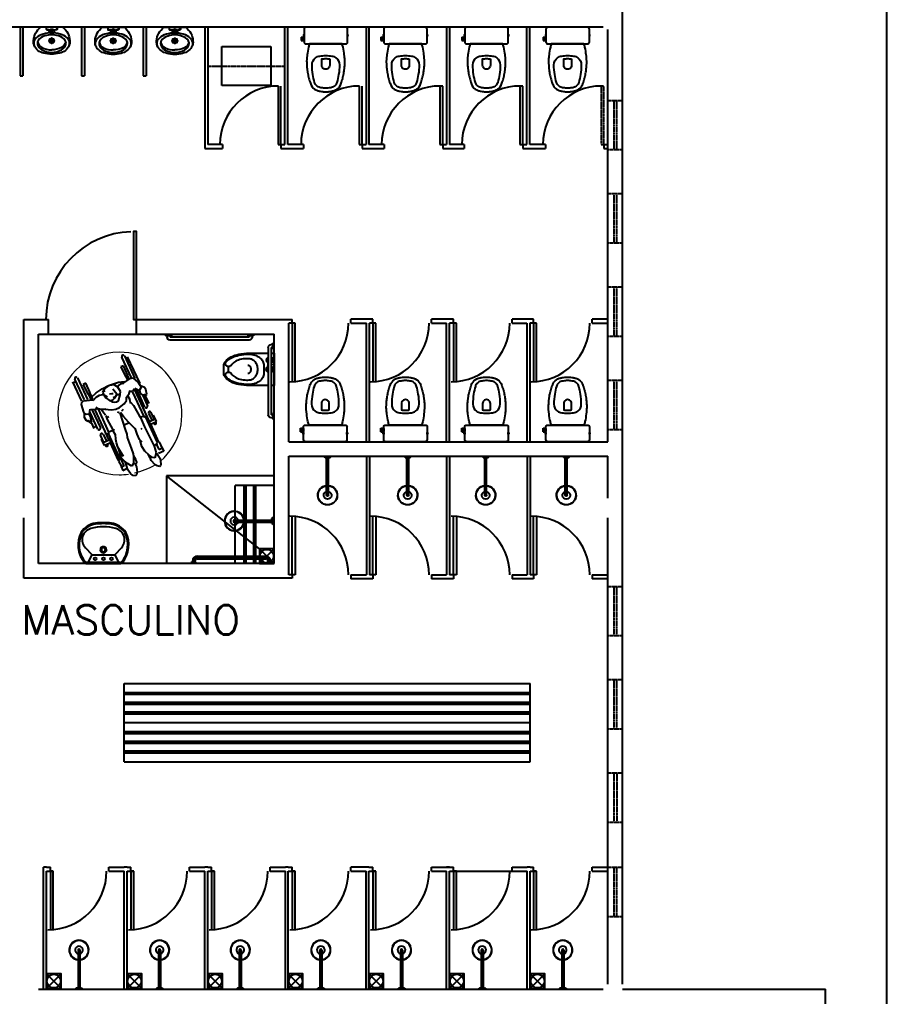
# Model space of a CAD drawing. Header units: millimetres. Extents: x -287396 to 401320, y -174247 to 142644.
# Drawn here: x -195149 to -186279, y 15655 to 25656 of the extents above; entities that cross this region are included whole.
import ezdxf
from ezdxf.enums import TextEntityAlignment as Align

# ---------------------------------------------------------------- set-up
doc = ezdxf.new("R2010")
doc.units = ezdxf.units.MM
doc.header["$LTSCALE"] = 2.5
for name, pattern in [('DASHDOT', [1, 0.5, -0.25, 0, -0.25]), ('HIDDEN', [0.375, 0.25, -0.125]), ('HIDDEN2', [0.1875, 0.125, -0.0625]), ('HIDDENX2', [0.75, 0.5, -0.25])]:
    doc.linetypes.add(name, pattern=pattern)
for name, color, linetype in [('ARQ-TXT', 2, 'Continuous'), ('ESQUADRIA', 2, 'Continuous'), ('HIDRO', 1, 'Continuous'), ('PAREDE', 4, 'Continuous'), ('PROJ COBERTA', 8, 'HIDDENX2'), ('VISTA', 1, 'Continuous')]:
    doc.layers.add(name, color=color, linetype=linetype)
doc.styles.add('50-250', font='SIMPLEX.shx', dxfattribs={"height": 0.3})
doc.styles.add('COTA100', font='ROMANS.SHX')
doc.dimstyles.new('COTA100', dxfattribs={"dimtxt": 0.18, "dimasz": 0.18, "dimexe": 0.05, "dimexo": 0.06, "dimgap": 0.1, "dimtad": 1, "dimzin": 4, "dimdsep": 46, "dimtxsty": 'COTA100', "dimblk": 'bola', "dimcen": 0.09, "dimdle": 0.05, "dimse1": 1, "dimse2": 1, "dimclrd": 256, "dimclrt": 2, "dimadec": 0, "dimazin": 0, "dimtfac": 1, "dimtix": 1, "dimtmove": 2, "dimatfit": 1, "dimldrblk": 'OPEN30', "dimfxl": 1, "dimtolj": 1, "dimtzin": 4, "dimarcsym": 0})

# ---------------------------------------------------------------- blocks, each defined once
blk = doc.blocks.new('M-712-s')
blk.add_lwpolyline([(0, -0.28, -0.054423), (-0.08, -0.269, -0.129975), (-0.14, -0.24, -0.115349), (-0.18, -0.19, -0.10182), (-0.186, -0.14, -0.216856), (-0.112, -0.002, -0.186978), (-0.108, 0), (0, 0), (0.108, 0, -0.186978), (0.112, -0.002, -0.216856), (0.186, -0.14, -0.10182), (0.18, -0.19, -0.115349), (0.14, -0.24, -0.129975), (0.08, -0.269, -0.054423)], format="xyb", close=True)
for points in [[(-0.022, -0.036, 0.511016), (-0.026, -0.03), (-0.049, -0.027, -0.298443), (-0.053, -0.025), (-0.054, 0)], [(0.022, -0.036, -0.511016), (0.026, -0.03), (0.049, -0.027, 0.298443), (0.053, -0.025), (0.055, 0)], [(-0.059, -0.003), (-0.057, -0.023, 0.358326), (-0.05, -0.029), (-0.027, -0.032, -0.447938), (-0.025, -0.035, 0.216474), (-0.024, -0.058)], [(0.059, -0.003), (0.057, -0.023, -0.358326), (0.05, -0.029), (0.027, -0.032, 0.447938), (0.025, -0.035, -0.216474), (0.024, -0.058)], [(-0.144, -0.152, 0.234308), (-0.1, -0.211, 0.122381), (0, -0.234)], [(0.144, -0.152, -0.234308), (0.1, -0.211, -0.122381), (0, -0.234)]]:
    blk.add_lwpolyline(points, format="xyb")
for centre, radius in [((0, -0.045), 0.024), ((0, -0.045), 0.0075), ((-0.024, -0.141), 0.004), ((-0.017, -0.124), 0.004), ((-0.017, -0.158), 0.004), ((0, -0.117), 0.004), ((0, -0.141), 0.004), ((0, -0.165), 0.004), ((0.017, -0.124), 0.004), ((0.017, -0.158), 0.004), ((0.024, -0.141), 0.004)]:
    blk.add_circle(centre, radius)
at = {"linetype": 'DASHDOT'}
blk.add_circle((0, -0.141), 0.024, dxfattribs=at)
for centre, radius, start, end in [((-0.065, -0.204), 0.131, 109.1635, 143.5427), ((-0.043, -0.202), 0.114, 103.6891, 147.0714), ((-0.007, -0.337), 0.276, 92.3143, 111.5339), ((-0.005, -0.275), 0.195, 88.4724, 109.3888), ((0.005, -0.275), 0.195, 70.6112, 91.5276), ((0.007, -0.337), 0.276, 68.4661, 87.6857), ((0.043, -0.202), 0.114, 32.9286, 76.3109), ((0.065, -0.204), 0.131, 36.4573, 70.8365), ((-0.114, -0.167), 0.0703, 144.1436, 198.97), ((-0.091, -0.166), 0.0543, 165.3439, 194.6479), ((-0.091, -0.166), 0.0543, 151.102, 165.3439), ((-0.047, -0.148), 0.102, 198.4266, 238.893), ((0.047, -0.148), 0.102, 301.107, 341.5734), ((0.091, -0.166), 0.0543, 14.6561, 28.898), ((0.091, -0.166), 0.0543, 345.3521, 14.6561), ((0.114, -0.167), 0.0703, 341.03, 35.8564), ((-0.003, -0.061), 0.199, 240.9353, 270.9922), ((0.003, -0.061), 0.199, 269.0078, 299.0647)]:
    blk.add_arc(centre, radius, start, end)
blk = doc.blocks.new('deficente_002')
at = {"color": 0, "linetype": 'ByBlock'}
for p, q in [((-0.443, 0.938), (-0.443, 1.158)), ((-0.438, 1.147), (-0.414, 1.147)), ((-0.412, 0.94), (-0.412, 1.174)), ((-0.383, 1.174), (-0.383, 0.929)), ((0.12, 0.945), (0.12, 1.177)), ((0.149, 1.177), (0.149, 0.922)), ((0.165, 1.147), (0.15, 1.147)), ((0.175, 0.852), (0.175, 1.155)), ((-0.356, 1.089), (-0.356, 0.98)), ((-0.328, 1.089), (-0.356, 1.089)), ((-0.328, 0.98), (-0.328, 1.089)), ((0.069, 1.089), (0.069, 0.98)), ((0.097, 1.089), (0.069, 1.089)), ((0.097, 0.98), (0.097, 1.089)), ((-0.471, 0.828), (-0.457, 0.91)), ((-0.457, 0.91), (-0.446, 0.926)), ((-0.446, 0.926), (-0.425, 0.935)), ((-0.425, 0.935), (-0.337, 0.905)), ((-0.356, 0.98), (-0.328, 0.98)), ((-0.35, 0.98), (-0.35, 0.916)), ((-0.337, 0.905), (-0.329, 0.897)), ((-0.334, 0.979), (-0.334, 0.912)), ((-0.334, 0.935), (-0.272, 0.953)), ((-0.329, 0.897), (-0.292, 0.914)), ((-0.292, 0.914), (-0.251, 0.918)), ((-0.272, 0.953), (-0.199, 0.966)), ((-0.251, 0.918), (-0.214, 0.91)), ((-0.194, 0.943), (-0.211, 0.929)), ((-0.211, 0.929), (-0.209, 0.903)), ((-0.209, 0.903), (-0.204, 0.867)), ((-0.199, 0.966), (-0.125, 0.97)), ((-0.177, 0.96), (-0.194, 0.943)), ((-0.19, 0.944), (-0.184, 0.93)), ((-0.158, 0.961), (-0.177, 0.96)), ((-0.144, 0.965), (-0.158, 0.961)), ((-0.116, 0.964), (-0.144, 0.965)), ((-0.125, 0.97), (-0.02, 0.959)), ((-0.071, 0.952), (-0.116, 0.964)), ((-0.087, 0.853), (-0.102, 0.917)), ((-0.045, 0.914), (-0.071, 0.952)), ((-0.012, 0.932), (-0.05, 0.922)), ((-0.041, 0.862), (-0.045, 0.914)), ((-0.02, 0.959), (0.039, 0.938)), ((0.022, 0.925), (-0.012, 0.932)), ((0.098, 0.943), (0.026, 0.93)), ((0.069, 0.98), (0.097, 0.98)), ((0.074, 0.98), (0.074, 0.946)), ((0.091, 0.979), (0.091, 0.95)), ((0.139, 0.931), (0.098, 0.943)), ((0.165, 0.875), (0.139, 0.931)), ((-0.486, 0.777), (-0.469, 0.813)), ((-0.469, 0.813), (-0.471, 0.828)), ((-0.467, 0.812), (-0.456, 0.8)), ((-0.456, 0.8), (-0.424, 0.789)), ((-0.424, 0.789), (-0.398, 0.828)), ((-0.397, 0.826), (-0.348, 0.807)), ((-0.383, 0.811), (-0.383, 0.611)), ((-0.354, 0.459), (-0.354, 0.802)), ((-0.348, 0.807), (-0.325, 0.807)), ((-0.335, 0.824), (-0.319, 0.8)), ((-0.319, 0.8), (-0.296, 0.783)), ((-0.185, 0.866), (-0.207, 0.899)), ((-0.204, 0.867), (-0.181, 0.828)), ((-0.181, 0.828), (-0.169, 0.822)), ((-0.175, 0.824), (-0.158, 0.802)), ((-0.169, 0.822), (-0.147, 0.82)), ((-0.158, 0.802), (-0.139, 0.79)), ((-0.152, 0.89), (-0.131, 0.881)), ((-0.147, 0.82), (-0.12, 0.828)), ((-0.134, 0.839), (-0.107, 0.839)), ((-0.131, 0.881), (-0.117, 0.877)), ((-0.12, 0.828), (-0.088, 0.852)), ((-0.1, 0.785), (-0.058, 0.833)), ((-0.088, 0.852), (-0.069, 0.841)), ((-0.069, 0.841), (-0.056, 0.843)), ((-0.058, 0.833), (-0.041, 0.862)), ((0.012, 0.793), (0.032, 0.806)), ((0.032, 0.806), (0.054, 0.831)), ((0.049, 0.826), (0.073, 0.815)), ((0.07, 0.805), (0.07, 0.529)), ((0.073, 0.815), (0.092, 0.823)), ((0.092, 0.823), (0.103, 0.829)), ((0.1, 0.459), (0.1, 0.816)), ((0.107, 0.833), (0.137, 0.796)), ((0.12, 0.614), (0.12, 0.806)), ((0.163, 0.81), (0.149, 0.798)), ((0.17, 0.831), (0.163, 0.81)), ((0.17, 0.831), (0.165, 0.875)), ((0.198, 0.797), (0.17, 0.831)), ((-0.481, 0.735), (-0.486, 0.777)), ((-0.462, 0.715), (-0.481, 0.735)), ((-0.46, 0.731), (-0.471, 0.731)), ((-0.457, 0.702), (-0.46, 0.731)), ((-0.457, 0.702), (-0.453, 0.697)), ((-0.442, 0.701), (-0.453, 0.697)), ((-0.44, 0.72), (-0.442, 0.701)), ((-0.429, 0.751), (-0.44, 0.72)), ((-0.429, 0.79), (-0.429, 0.751)), ((-0.412, 0.611), (-0.412, 0.796)), ((-0.324, 0.795), (-0.324, 0.529)), ((-0.287, 0.734), (-0.297, 0.779)), ((-0.296, 0.783), (-0.271, 0.769)), ((-0.28, 0.706), (-0.287, 0.734)), ((-0.282, 0.657), (-0.278, 0.701)), ((-0.271, 0.769), (-0.251, 0.763)), ((-0.261, 0.765), (-0.203, 0.732)), ((-0.203, 0.732), (-0.158, 0.718)), ((-0.158, 0.718), (-0.118, 0.719)), ((-0.139, 0.79), (-0.121, 0.783)), ((-0.121, 0.783), (-0.1, 0.785)), ((-0.118, 0.719), (-0.058, 0.732)), ((-0.058, 0.732), (-0.023, 0.755)), ((-0.023, 0.755), (-0.009, 0.782)), ((-0.013, 0.784), (0.012, 0.793)), ((0.01, 0.748), (0.003, 0.709)), ((0.007, 0.721), (0.021, 0.677)), ((0.008, 0.787), (0.011, 0.75)), ((0.149, 0.798), (0.137, 0.796)), ((0.142, 0.796), (0.137, 0.764)), ((0.137, 0.764), (0.149, 0.73)), ((0.149, 0.731), (0.149, 0.614)), ((0.149, 0.714), (0.164, 0.717)), ((0.164, 0.73), (0.17, 0.737)), ((0.164, 0.717), (0.164, 0.73)), ((0.17, 0.737), (0.183, 0.719)), ((0.175, 0.63), (0.175, 0.716)), ((0.183, 0.719), (0.193, 0.724)), ((0.193, 0.724), (0.204, 0.772)), ((0.204, 0.772), (0.198, 0.797)), ((-0.443, 0.633), (-0.443, 0.691)), ((-0.438, 0.644), (-0.414, 0.644)), ((-0.273, 0.538), (-0.282, 0.657)), ((-0.279, 0.685), (-0.264, 0.679)), ((-0.264, 0.679), (-0.255, 0.682)), ((-0.138, 0.668), (-0.161, 0.489)), ((-0.144, 0.67), (-0.157, 0.683)), ((-0.119, 0.619), (-0.13, 0.667)), ((-0.097, 0.542), (-0.119, 0.619)), ((-0.092, 0.685), (-0.117, 0.675)), ((0.021, 0.677), (0.029, 0.552)), ((0.148, 0.645), (0.167, 0.645)), ((-0.42, 0.429), (-0.42, 0.501)), ((-0.413, 0.459), (-0.413, 0.542)), ((-0.385, 0.542), (-0.385, 0.461)), ((-0.345, 0.524), (-0.354, 0.529)), ((-0.333, 0.524), (-0.345, 0.524)), ((-0.336, 0.524), (-0.336, 0.23)), ((-0.324, 0.529), (-0.333, 0.524)), ((-0.321, 0.537), (-0.276, 0.537)), ((-0.277, 0.512), (-0.272, 0.538)), ((-0.273, 0.483), (-0.277, 0.512)), ((-0.264, 0.525), (-0.273, 0.538)), ((-0.15, 0.539), (-0.1, 0.538)), ((-0.064, 0.454), (-0.097, 0.542)), ((0.029, 0.552), (0.034, 0.535)), ((0.034, 0.535), (0.033, 0.432)), ((0.036, 0.539), (0.07, 0.538)), ((0.07, 0.529), (0.079, 0.524)), ((0.079, 0.524), (0.091, 0.524)), ((0.082, 0.524), (0.082, 0.23)), ((0.091, 0.524), (0.1, 0.529)), ((0.126, 0.54), (0.13, 0.459)), ((0.158, 0.459), (0.154, 0.542)), ((0.167, 0.429), (0.163, 0.501)), ((-0.354, 0.459), (-0.42, 0.459)), ((-0.336, 0.429), (-0.42, 0.429)), ((-0.413, 0.426), (-0.413, 0.43)), ((-0.385, 0.428), (-0.385, 0.426)), ((-0.354, 0.459), (-0.344, 0.43)), ((-0.354, 0.228), (-0.354, 0.429)), ((-0.302, 0.357), (-0.296, 0.403)), ((-0.296, 0.403), (-0.289, 0.437)), ((-0.289, 0.437), (-0.271, 0.488)), ((-0.175, 0.406), (-0.183, 0.289)), ((-0.175, 0.406), (-0.179, 0.405)), ((-0.165, 0.44), (-0.175, 0.406)), ((-0.161, 0.489), (-0.165, 0.44)), ((-0.069, 0.394), (-0.062, 0.461)), ((-0.002, 0.428), (-0.014, 0.423)), ((0.033, 0.432), (0.035, 0.248)), ((0.082, 0.429), (0.167, 0.429)), ((0.1, 0.459), (0.09, 0.43)), ((0.1, 0.459), (0.165, 0.459)), ((0.1, 0.228), (0.1, 0.429)), ((0.131, 0.429), (0.131, 0.424)), ((0.16, 0.425), (0.16, 0.429)), ((-0.319, 0.238), (-0.302, 0.333)), ((-0.29, 0.246), (-0.302, 0.357)), ((-0.079, 0.261), (-0.067, 0.323)), ((-0.069, 0.334), (-0.069, 0.394)), ((-0.058, 0.299), (-0.069, 0.334)), ((-0.342, 0.232), (-0.356, 0.225)), ((-0.356, 0.225), (-0.354, 0.162)), ((-0.33, 0.229), (-0.342, 0.232)), ((-0.323, 0.216), (-0.33, 0.229)), ((-0.324, 0.156), (-0.323, 0.216)), ((-0.31, 0.214), (-0.322, 0.212)), ((-0.314, 0.23), (-0.319, 0.238)), ((-0.302, 0.198), (-0.314, 0.23)), ((-0.198, 0.204), (-0.225, 0.142)), ((-0.189, 0.229), (-0.198, 0.204)), ((-0.19, 0.166), (-0.194, 0.213)), ((-0.183, 0.289), (-0.189, 0.229)), ((-0.071, 0.204), (-0.079, 0.261)), ((-0.046, 0.146), (-0.071, 0.204)), ((0.037, 0.211), (0.029, 0.139)), ((0.035, 0.248), (0.037, 0.211)), ((0.07, 0.216), (0.041, 0.216)), ((0.069, 0.158), (0.071, 0.216)), ((0.075, 0.231), (0.071, 0.216)), ((0.082, 0.234), (0.075, 0.231)), ((0.099, 0.23), (0.083, 0.234)), ((0.107, 0.219), (0.099, 0.23)), ((0.106, 0.159), (0.107, 0.219)), ((-0.354, 0.163), (-0.357, 0.117)), ((-0.357, 0.117), (-0.306, 0.12)), ((-0.324, 0.156), (-0.355, 0.155)), ((-0.307, 0.104), (-0.303, 0.149)), ((-0.301, 0.057), (-0.307, 0.104)), ((-0.303, 0.149), (-0.298, 0.184)), ((-0.283, 0.163), (-0.302, 0.198)), ((-0.255, 0.121), (-0.283, 0.163)), ((-0.225, 0.142), (-0.255, 0.121)), ((-0.222, 0.141), (-0.215, 0.123)), ((-0.216, 0.126), (-0.194, 0.127)), ((-0.215, 0.123), (-0.215, 0.095)), ((-0.194, 0.127), (-0.191, 0.135)), ((-0.191, 0.135), (-0.19, 0.166)), ((-0.05, 0.124), (-0.052, 0.161)), ((-0.05, 0.089), (-0.047, 0.143)), ((-0.025, 0.112), (-0.046, 0.146)), ((-0.005, 0.099), (-0.025, 0.112)), ((0.029, 0.139), (-0.005, 0.099)), ((0.03, 0.131), (0.035, 0.119)), ((0.035, 0.119), (0.04, 0.07)), ((0.108, 0.123), (0.046, 0.125)), ((0.069, 0.158), (0.102, 0.158)), ((0.109, 0.123), (0.108, 0.171)), ((-0.285, 0.028), (-0.301, 0.057)), ((-0.263, 0.015), (-0.285, 0.028)), ((-0.248, 0.019), (-0.263, 0.015)), ((-0.233, 0.041), (-0.248, 0.019)), ((-0.215, 0.095), (-0.233, 0.041)), ((-0.033, 0.033), (-0.05, 0.089)), ((-0.018, 0.013), (-0.033, 0.033)), ((0, 0), (-0.018, 0.013)), ((0.011, 0), (0, 0)), ((0.024, 0.013), (0.011, 0)), ((0.04, 0.07), (0.024, 0.013))]:
    blk.add_line(p, q, dxfattribs=at)
for centre, radius, start, end in [((-0.398, 1.174), 0.0146, 0, 180), ((0.134, 1.177), 0.0146, 0, 180), ((-0.398, 0.611), 0.0146, 180, 0), ((0.134, 0.614), 0.0146, 180, 0), ((-0.399, 0.542), 0.0142, 0, 180), ((0.14, 0.541), 0.0142, 2.6629, 182.6629), ((-0.399, 0.426), 0.0142, 180, 0), ((0.145, 0.425), 0.0142, 182.6629, 2.6629)]:
    blk.add_arc(centre, radius, start, end, dxfattribs=at)
blk = doc.blocks.new('Chuveiro3')
at = {"color": 0}
for p, q in [((-0.01, 0.4), (-0.01, 0.015)), ((0.01, 0.4), (0.01, 0.015)), ((-0.025, 0.015), (-0.04, 0)), ((-0.04, 0), (0.04, 0)), ((-0.025, 0.015), (0.025, 0.015)), ((0.025, 0.015), (0.04, 0))]:
    blk.add_line(p, q, dxfattribs=at)
for radius, start, end in [(0.1, 275.7392, 264.2608), (0.098, 275.7392, 264.2608), (0.04, 284.4775, 255.5225), (0.01, 0, 180)]:
    blk.add_arc((0, 0.4), radius, start, end, dxfattribs=at)
blk = doc.blocks.new('Cxaclop')
for p, q in [((-0.222, -0.021), (-0.222, -0.153)), ((0.201, 0), (-0.201, 0)), ((0.222, -0.153), (0.222, -0.021)), ((-0.205, -0.17), (0.205, -0.17))]:
    blk.add_line(p, q)
at = {"color": 0, "linetype": 'ByBlock'}
for p, q in [((-0.252, -0.102), (-0.236, -0.102)), ((-0.252, -0.102), (-0.252, -0.138)), ((-0.252, -0.138), (-0.236, -0.138)), ((-0.236, -0.138), (-0.236, -0.102))]:
    blk.add_line(p, q, dxfattribs=at)
for points in [[(-0.225, -0.076, 0.197763), (-0.225, -0.076, 0.15883), (-0.228, -0.085, 0.161377), (-0.225, -0.094, 0.197763), (-0.225, -0.094), (-0.222, -0.094), (-0.222, -0.076)], [(0.222, -0.076), (0.222, -0.094), (0.225, -0.094, 0.197763), (0.225, -0.094, 0.161404), (0.228, -0.085, 0.158802), (0.225, -0.076, 0.197763), (0.225, -0.076)]]:
    blk.add_lwpolyline(points, format="xyb", close=True, dxfattribs=at)
blk.add_lwpolyline([(-0.236, -0.105), (-0.236, -0.136), (-0.222, -0.136), (-0.222, -0.105)], close=True, dxfattribs=at)
for points in [[(-0.167, -0.17, -0.003882), (-0.177, -0.205, 0.024258), (-0.19, -0.285, 0.02486), (-0.195, -0.335, 0.033324), (-0.194, -0.385, 0.02486), (-0.191, -0.425, 0.012268), (-0.184, -0.475, 0.015806), (-0.172, -0.525, 0.026699), (-0.157, -0.575, 0.021919), (-0.149, -0.595, 0.174675), (-0.1, -0.643, 0.045452), (-0.07, -0.653, 0.022856), (-0.057, -0.656, 0.041289), (-0.03, -0.66, 0.039166), (-0.025, -0.661, 0.012899), (-0.023, -0.661, 0.04333), (0, -0.661, 0.04333), (0.023, -0.661, 0.052091), (0.03, -0.66, 0.041289), (0.057, -0.656, 0.022856), (0.07, -0.653, 0.045452), (0.1, -0.643, 0.174675), (0.15, -0.595, 0.021919), (0.157, -0.575, 0.026699), (0.173, -0.525, 0.015806), (0.184, -0.475, 0.012268), (0.191, -0.425, 0.02486), (0.194, -0.385, 0.033324), (0.194, -0.335, 0.02486), (0.19, -0.285, 0.024258), (0.177, -0.205, -0.003882), (0.167, -0.17)], [(0.104, -0.313, -0.234638), (0.14, -0.385, -0.044666), (0.132, -0.486, -0.031515), (0.114, -0.566, -0.151063), (0.095, -0.599, -0.148094), (0.059, -0.619, -0.031073), (0.045, -0.621, -0.035055), (0, -0.626, -0.035055), (-0.045, -0.621, -0.031073), (-0.059, -0.619, -0.148094), (-0.095, -0.599, -0.151063), (-0.114, -0.566, -0.031515), (-0.132, -0.486, -0.044666), (-0.14, -0.385, -0.234638), (-0.104, -0.313, -0.129345), (-0.061, -0.296, -0.041331), (0, -0.291, -0.041331), (0.061, -0.296, -0.129345)]]:
    blk.add_lwpolyline(points, format="xyb", close=True)
blk.add_lwpolyline([(0.04, -0.326), (0.04, -0.391, -1.002091), (-0.04, -0.391), (-0.04, -0.326, -0.054282), (0, -0.322, -0.054282), (0.04, -0.326, 1.56536)], format="xyb", dxfattribs=at)
for centre, radius, start, end in [((-0.203, -0.019), 0.019, 84.255, 185.745), ((0.203, -0.019), 0.019, 354.255, 95.745), ((-0.206, -0.154), 0.0164, 178.7026, 272.174), ((0.206, -0.154), 0.0164, 267.826, 1.2974)]:
    blk.add_arc(centre, radius, start, end)
blk = doc.blocks.new('Alça')
at = {"ltscale": 0.5}
for p, q in [((-0.013, 0.01), (-0.03, 0.01)), ((-0.03, 0), (-0.03, 0.01)), ((0.03, 0), (-0.03, 0)), ((0.012, 0.01), (0.03, 0.01)), ((0.03, 0), (0.03, 0.01))]:
    blk.add_line(p, q, dxfattribs=at)
at = {"color": 0, "ltscale": 0.5}
for p, q in [((-0.029, 0), (-0.029, 0.01)), ((-0.026, 0), (-0.026, 0.01)), ((-0.021, 0), (-0.021, 0.01)), ((0, 0.01), (0, 0)), ((0.021, 0), (0.021, 0.01)), ((0.026, 0), (0.026, 0.01)), ((0.029, 0), (0.029, 0.01)), ((0.737, 0.062), (0.037, 0.062))]:
    blk.add_line(p, q, dxfattribs=at)
for p, q in [((-0.013, 0.025), (-0.013, 0.01)), ((-0.013, 0.01), (0.012, 0.01)), ((0.012, 0.025), (0.012, 0.01)), ((0.037, 0.075), (0.737, 0.075)), ((0.037, 0.05), (0.737, 0.05)), ((0.763, 0.01), (0.745, 0.01)), ((0.745, 0), (0.745, 0.01)), ((0.745, 0), (0.805, 0)), ((0.763, 0.025), (0.763, 0.01)), ((0.763, 0.01), (0.788, 0.01)), ((0.788, 0.025), (0.788, 0.01)), ((0.788, 0.01), (0.805, 0.01)), ((0.805, 0), (0.805, 0.01))]:
    blk.add_line(p, q)
at = {"color": 0}
for p, q in [((-0.012, 0.025), (-0.012, 0.01)), ((-0.009, 0.025), (-0.009, 0.01)), ((0, 0.025), (0, 0.01)), ((0.009, 0.025), (0.009, 0.01)), ((0.012, 0.025), (0.012, 0.01)), ((0.037, 0.074), (0.737, 0.074)), ((0.037, 0.071), (0.737, 0.071)), ((0.037, 0.054), (0.737, 0.054)), ((0.037, 0.051), (0.737, 0.051)), ((0.746, 0), (0.746, 0.01)), ((0.749, 0), (0.749, 0.01)), ((0.754, 0), (0.754, 0.01)), ((0.764, 0.025), (0.764, 0.01)), ((0.766, 0.025), (0.766, 0.01)), ((0.775, 0.025), (0.775, 0.01)), ((0.775, 0.01), (0.775, 0)), ((0.784, 0.025), (0.784, 0.01)), ((0.787, 0.025), (0.787, 0.01)), ((0.796, 0), (0.796, 0.01)), ((0.801, 0), (0.801, 0.01)), ((0.804, 0), (0.804, 0.01))]:
    blk.add_line(p, q, dxfattribs=at)
for centre, radius, start, end in [((0.037, 0.025), 0.05, 90, 180), ((0.037, 0.025), 0.025, 90, 180), ((0.737, 0.025), 0.05, 0, 90), ((0.737, 0.025), 0.025, 0, 90)]:
    blk.add_arc(centre, radius, start, end)
for centre, radius, start, end in [((0.037, 0.025), 0.049, 90, 180), ((0.037, 0.025), 0.046, 90, 180), ((0.037, 0.025), 0.0375, 90, 180), ((0.037, 0.025), 0.029, 90, 180), ((0.037, 0.025), 0.026, 90, 180), ((0.737, 0.025), 0.049, 0, 90), ((0.737, 0.025), 0.046, 0, 90), ((0.737, 0.025), 0.0375, 0, 90), ((0.737, 0.025), 0.029, 0, 90), ((0.737, 0.025), 0.026, 0, 90)]:
    blk.add_arc(centre, radius, start, end, dxfattribs=at)
blk = doc.blocks.new('DEFICIENTE_PL_0002')
at = {"color": 0, "linetype": 'ByBlock'}
for p, q in [((-0.15, 1.11), (-0.135, 1.11)), ((-0.135, 1.05), (-0.135, 1.11)), ((-0.15, 1.05), (-0.135, 1.05)), ((-0.135, 1.095), (-0.12, 1.095)), ((-0.135, 1.065), (-0.12, 1.065)), ((-0.12, 0.255), (-0.12, 1.065)), ((-0.09, 0.255), (-0.09, 1.065)), ((0.237, 0.466), (0.183, 0.466)), ((-0.15, 0.27), (-0.135, 0.27)), ((-0.15, 0.21), (-0.135, 0.21)), ((-0.135, 0.21), (-0.135, 0.27)), ((-0.135, 0.255), (-0.12, 0.255)), ((-0.135, 0.225), (-0.12, 0.225)), ((-0.06, 0.015), (0, 0.015)), ((-0.06, 0), (-0.06, 0.015)), ((-0.045, 0.015), (-0.045, 0.03)), ((-0.015, 0.06), (0.675, 0.06)), ((-0.015, 0.03), (0.675, 0.03)), ((-0.015, 0.015), (-0.015, 0.03)), ((0, 0), (0, 0.015)), ((0.66, 0), (0.66, 0.015)), ((0.66, 0.015), (0.72, 0.015)), ((0.675, 0.015), (0.675, 0.03)), ((0.705, 0.015), (0.705, 0.03)), ((0.72, 0), (0.72, 0.015))]:
    blk.add_line(p, q, dxfattribs=at)
at = {"color": 1, "linetype": 'ByBlock'}
for p, q in [((0.085, 0), (0.085, 0.01)), ((0.085, 0), (0.145, 0)), ((0.095, 0.062), (0.095, 0.072)), ((0.152, 0.062), (0.095, 0.062)), ((0.152, 0.028), (0.095, 0.028)), ((0.095, 0.013), (0.095, 0.028)), ((0.098, 0.07), (0.098, 0.074)), ((0.098, 0.013), (0.098, 0.023)), ((0.11, 0.067), (0.1, 0.067)), ((0.11, 0.025), (0.1, 0.025)), ((0.113, 0.07), (0.113, 0.077)), ((0.113, 0.015), (0.113, 0.023)), ((0.118, 0.07), (0.118, 0.077)), ((0.118, 0.015), (0.118, 0.023)), ((0.13, 0.067), (0.12, 0.067)), ((0.13, 0.025), (0.12, 0.025)), ((0.133, 0.07), (0.133, 0.074)), ((0.133, 0.013), (0.133, 0.023)), ((0.135, 0.062), (0.135, 0.072)), ((0.135, 0.013), (0.135, 0.028)), ((0.145, 0), (0.145, 0.01)), ((0.152, 0.065), (0.162, 0.065)), ((0.152, 0.06), (0.152, 0.065)), ((0.152, 0.025), (0.152, 0.03)), ((0.152, 0.025), (0.162, 0.025)), ((0.162, 0.06), (0.162, 0.065)), ((0.172, 0.062), (0.162, 0.062)), ((0.162, 0.025), (0.162, 0.03)), ((0.172, 0.028), (0.162, 0.028)), ((0.181, 0.065), (0.172, 0.065)), ((0.172, 0.06), (0.172, 0.065)), ((0.172, 0.025), (0.172, 0.03)), ((0.181, 0.025), (0.172, 0.025))]:
    blk.add_line(p, q, dxfattribs=at)
at = {"color": 0, "linetype": 'ByBlock'}
for points in [[(0.375, 0.257, 0.049648), (0.365, 0.362, 0.06346), (0.338, 0.44, 0.103485), (0.292, 0.499, 0.178458), (0.25, 0.515), (0.17, 0.515, 0.178458), (0.128, 0.499, 0.103485), (0.082, 0.44, 0.06346), (0.055, 0.362, 0.049648), (0.045, 0.257), (0.045, 0.06)], [(0.375, 0.06), (0.375, 0.257, 0.049648)], [(0.045, 0.03), (0.045, 0), (0.375, 0), (0.375, 0.03, 0.049648)]]:
    blk.add_lwpolyline(points, format="xyb", dxfattribs=at)
blk.add_lwpolyline([(0.134, 0.492, 0.103485), (0.091, 0.435, 0.06346), (0.065, 0.36, 0.049648), (0.055, 0.257, 0.075858), (0.064, 0.197, 0.086069), (0.089, 0.15, 0.105985), (0.128, 0.116, 0.126201), (0.17, 0.105), (0.25, 0.105, 0.126201), (0.292, 0.116, 0.105985), (0.331, 0.15, 0.086069), (0.356, 0.197, 0.075858), (0.365, 0.257, 0.049648), (0.355, 0.36, 0.06346), (0.329, 0.435, 0.103485), (0.286, 0.492, 0.097511), (0.274, 0.497, 0.09808), (0.262, 0.497, 0.098895), (0.251, 0.492, 0.099479), (0.242, 0.484, 0.099479), (0.238, 0.472, 0.098895), (0.238, 0.46, 0.09808), (0.242, 0.449, 0.097511), (0.251, 0.44, -0.102445), (0.287, 0.403, -0.077884), (0.31, 0.351, -0.065096), (0.319, 0.283, -0.024284), (0.318, 0.257, -0.115331), (0.31, 0.224, -0.103946), (0.286, 0.194, -0.091071), (0.252, 0.174, -0.083675), (0.21, 0.167, -0.083675), (0.168, 0.174, -0.091071), (0.134, 0.194, -0.103946), (0.11, 0.224, -0.115331), (0.102, 0.257, -0.024284), (0.101, 0.283, -0.065096), (0.11, 0.351, -0.077884), (0.133, 0.403, -0.102445), (0.169, 0.44, 0.097511), (0.178, 0.449, 0.09808), (0.182, 0.46, 0.098895), (0.182, 0.472, 0.099479), (0.178, 0.484, 0.099479), (0.169, 0.492, 0.098895), (0.158, 0.497, 0.09808), (0.146, 0.497, 0.097511)], format="xyb", close=True, dxfattribs=at)
at = {"color": 1, "linetype": 'ByBlock'}
blk.add_lwpolyline([(0.25, 0.269, -0.111064), (0.247, 0.256, -0.102841), (0.238, 0.244, -0.093011), (0.226, 0.237, -0.087082), (0.21, 0.234, -0.087082), (0.194, 0.237, -0.093011), (0.182, 0.244, -0.102841), (0.173, 0.256, -0.111064), (0.17, 0.269, -0.111064)], format="xyb", dxfattribs=at)
for points in [[(0.221, 0.06), (0.22, 0.062), (0.2, 0.062), (0.199, 0.06)], [(0.199, 0.03), (0.2, 0.028), (0.22, 0.028), (0.221, 0.03)]]:
    blk.add_lwpolyline(points, dxfattribs=at)
at = {"color": 0, "linetype": 'ByBlock'}
for centre, start, end in [((-0.12, 1.065), 0, 90), ((-0.12, 0.255), 270, 0), ((-0.015, 0.03), 90, 180), ((0.675, 0.03), 0, 90)]:
    blk.add_arc(centre, 0.03, start, end, dxfattribs=at)
at = {"color": 1, "linetype": 'ByBlock'}
for centre, radius, start, end in [((0.115, -0.078), 0.0925, 71.0754, 108.9246), ((0.122, 0.045), 0.0325, 147.7952, 152.5131), ((0.122, 0.045), 0.0325, 207.4869, 212.2048), ((0.115, 0.035), 0.0425, 61.9275, 118.0725), ((0.1, 0.07), 0.0025, 180, 270), ((0.1, 0.023), 0.0025, 90, 180), ((0.11, 0.07), 0.0025, 270, 0), ((0.11, 0.023), 0.0025, 0, 90), ((0.12, 0.07), 0.0025, 180, 270), ((0.12, 0.023), 0.0025, 90, 180), ((0.13, 0.07), 0.0025, 270, 0), ((0.13, 0.023), 0.0025, 0, 90), ((0.108, 0.045), 0.0325, 27.4864, 32.2042), ((0.108, 0.045), 0.0325, 327.7958, 332.5136), ((0.21, 0.045), 0.035, 25.3769, 154.6231), ((0.21, 0.045), 0.035, 205.3769, 334.6231), ((0.21, 0.045), 0.02, 48.5904, 131.4096), ((0.21, 0.045), 0.02, 228.5904, 311.4096)]:
    blk.add_arc(centre, radius, start, end, dxfattribs=at)
blk = doc.blocks.new('Lav')
at = {"linetype": 'Continuous'}
for p, q in [((-0.116, 0.09), (-0.184, 0.162)), ((0.185, 0.162), (0.116, 0.09)), ((0.175, 0.01), (-0.175, 0.01)), ((-0.175, 0), (0.175, 0)), ((-0.155, 0.01), (-0.116, 0.09)), ((-0.116, 0.09), (0.116, 0.09)), ((0.116, 0.09), (0.156, 0.01))]:
    blk.add_line(p, q, dxfattribs=at)
at = {"color": 0, "linetype": 'Continuous'}
blk.add_line((-0.031, 0.142), (-0.031, 0.142), dxfattribs=at)
blk.add_line((-0.031, 0.142), (-0.031, 0.142), dxfattribs=at)
blk.add_lwpolyline([(-0.031, 0.142, 1.000001), (0.031, 0.142), (0.031, 0.142), (0.031, 0.142, -1.000001)], format="xyb", close=True, dxfattribs=at)
at = {"linetype": 'Continuous'}
for centre in [(-0.084, 0.05), (0, 0.05), (0.084, 0.05)]:
    blk.add_circle(centre, 0.0137, dxfattribs=at)
for centre, radius, start, end in [((-0.053, 0.206), 0.21, 97.8851, 146.3536), ((-0.053, 0.206), 0.2, 97.8851, 146.3011), ((0, -0.178), 0.597, 82.1149, 97.8851), ((0, -0.178), 0.587, 82.1149, 97.8851), ((0.053, 0.206), 0.2, 33.6983, 82.1149), ((0.053, 0.206), 0.21, 33.5371, 82.1149), ((0.027, 0.191), 0.286, 152.9119, 219.4392), ((0.027, 0.191), 0.276, 153.029, 219.8949), ((-0.098, 0.244), 0.119, 104.7036, 223.4431), ((0, -0.129), 0.505, 75.2964, 104.7036), ((0.098, 0.244), 0.119, 316.5569, 75.2964), ((-0.026, 0.191), 0.276, 320.1051, 26.9706), ((-0.026, 0.191), 0.286, 320.5608, 27.0881), ((-0.174, 0.025), 0.025, 217.0047, 266.1146), ((-0.175, 0.023), 0.013, 219.8949, 270), ((0.175, 0.023), 0.013, 270, 320.1051), ((0.175, 0.023), 0.0226, 270, 326.1069)]:
    blk.add_arc(centre, radius, start, end, dxfattribs=at)
at = {"color": 0, "linetype": 'Continuous'}
for radius, start, end in [(0.031, 360, 180), (0.031, 360, 180.0001), (0.021, 0, 180), (0.021, 180, 0)]:
    blk.add_arc((0, 0.142), radius, start, end, dxfattribs=at)
blk = doc.blocks.new('_OPEN30')
at = {"color": 0, "linetype": 'ByBlock', "ltscale": 0.5}
for p, q in [((-1, 0), (0, 0)), ((0, 0), (-1, 0)), ((0, 0), (-1, 0))]:
    blk.add_line(p, q, dxfattribs=at)
blk = doc.blocks.new('bola')
blk.add_hatch(color=0).paths.add_polyline_path([(-0.25, 0, 1), (0.25, 0, 1)])
at = {"color": 0}
for p, q in [((-1, 0), (-0.25, 0)), ((0, 1), (0, 0.25)), ((0.25, 0), (1, 0)), ((0, -0.25), (0, -1))]:
    blk.add_line(p, q, dxfattribs=at)
blk.add_circle((0, 0), 0.25, dxfattribs=at)

msp = doc.modelspace()

# ---------------------------------------------------------------- linework, layer by layer
at = {"layer": 'ESQUADRIA'}
for p, q in [((-192504.24, 24975.458), (-192504.24, 24375.458)), ((-192474.24, 24375.458), (-192474.24, 24975.458)), ((-191674.24, 24975.458), (-191674.24, 24375.458)), ((-191644.24, 24375.458), (-191644.24, 24975.458)), ((-190849.24, 24975.458), (-190849.24, 24375.458)), ((-190819.24, 24975.458), (-190849.24, 24975.458)), ((-190819.24, 24375.458), (-190819.24, 24975.458)), ((-190029.24, 24975.458), (-190029.24, 24375.458)), ((-189999.24, 24975.458), (-190029.24, 24975.458)), ((-189999.24, 24375.458), (-189999.24, 24975.458)), ((-192504.24, 24375.458), (-192474.24, 24375.458)), ((-191674.24, 24375.458), (-191644.24, 24375.458)), ((-190849.24, 24375.458), (-190819.24, 24375.458)), ((-190029.24, 24375.458), (-189999.24, 24375.458)), ((-192329.24, 22547.79), (-192359.24, 22547.79)), ((-192359.24, 22547.79), (-192359.24, 21947.79)), ((-192329.24, 21947.79), (-192329.24, 22547.79)), ((-191504.24, 22547.79), (-191534.24, 22547.79)), ((-191534.24, 22547.79), (-191534.24, 21947.79)), ((-191504.24, 21947.79), (-191504.24, 22547.79)), ((-190679.24, 22547.79), (-190709.24, 22547.79)), ((-190709.24, 22547.79), (-190709.24, 21947.79)), ((-190679.24, 21947.79), (-190679.24, 22547.79)), ((-189859.24, 22547.79), (-189889.24, 22547.79)), ((-189889.24, 22547.79), (-189889.24, 21947.79)), ((-189859.24, 21947.79), (-189859.24, 22547.79)), ((-192359.24, 19970.978), (-192359.24, 20570.978)), ((-192329.24, 20570.978), (-192329.24, 19970.978)), ((-191534.24, 19970.978), (-191534.24, 20570.978)), ((-191504.24, 20570.978), (-191504.24, 19970.978)), ((-190709.24, 19970.978), (-190709.24, 20570.978)), ((-190679.24, 20570.978), (-190679.24, 19970.978)), ((-189889.24, 19970.978), (-189889.24, 20570.978)), ((-189859.24, 20570.978), (-189859.24, 19970.978)), ((-192329.24, 19970.978), (-192359.24, 19970.978)), ((-191504.24, 19970.978), (-191534.24, 19970.978)), ((-190679.24, 19970.978), (-190709.24, 19970.978)), ((-189859.24, 19970.978), (-189889.24, 19970.978)), ((-194834.24, 16937.313), (-194834.24, 16337.313)), ((-194804.24, 16937.313), (-194834.24, 16937.313)), ((-194804.24, 16337.313), (-194804.24, 16937.313)), ((-194009.24, 16937.313), (-194009.24, 16337.313)), ((-193979.24, 16937.313), (-194009.24, 16937.313)), ((-193979.24, 16337.313), (-193979.24, 16937.313)), ((-193184.24, 16937.313), (-193184.24, 16337.313)), ((-193154.24, 16937.313), (-193184.24, 16937.313)), ((-193154.24, 16337.313), (-193154.24, 16937.313)), ((-192359.24, 16937.313), (-192359.24, 16337.313)), ((-192329.24, 16937.313), (-192359.24, 16937.313)), ((-192329.24, 16337.313), (-192329.24, 16937.313)), ((-191534.24, 16937.313), (-191534.24, 16337.313)), ((-191504.24, 16937.313), (-191534.24, 16937.313)), ((-191504.24, 16337.313), (-191504.24, 16937.313)), ((-190709.24, 16937.313), (-190709.24, 16337.313)), ((-190679.24, 16937.313), (-190709.24, 16937.313)), ((-190679.24, 16337.313), (-190679.24, 16937.313)), ((-189889.24, 16937.313), (-189889.24, 16337.313)), ((-189859.24, 16937.313), (-189889.24, 16937.313)), ((-189859.24, 16337.313), (-189859.24, 16937.313))]:
    msp.add_line(p, q, dxfattribs=at)
at = {"layer": 'ESQUADRIA', "linetype": 'HIDDEN2'}
for p, q in [((-189199.24, 24975.458), (-189199.24, 24375.458)), ((-189169.24, 24975.458), (-189199.24, 24975.458)), ((-189169.24, 24375.458), (-189169.24, 24975.458)), ((-188979.24, 24824.989), (-189129.24, 24824.989)), ((-189069.24, 24824.989), (-189069.24, 24324.989)), ((-189039.24, 24324.989), (-189039.24, 24824.989)), ((-189199.24, 24375.458), (-189169.24, 24375.458)), ((-189129.24, 24324.989), (-188979.24, 24324.989)), ((-188979.24, 23869.989), (-189129.24, 23869.989)), ((-189069.24, 23869.989), (-189069.24, 23369.989)), ((-189039.24, 23369.989), (-189039.24, 23869.989)), ((-189129.24, 23369.989), (-188979.24, 23369.989)), ((-188979.24, 22914.989), (-189129.24, 22914.989)), ((-189069.24, 22914.989), (-189069.24, 22414.989)), ((-189039.24, 22414.989), (-189039.24, 22914.989)), ((-189129.24, 22414.989), (-188979.24, 22414.989)), ((-188979.24, 21959.989), (-189129.24, 21959.989)), ((-189069.24, 21959.989), (-189069.24, 21459.989)), ((-189039.24, 21459.989), (-189039.24, 21959.989)), ((-189129.24, 21459.989), (-188979.24, 21459.989)), ((-188979.24, 19849.989), (-189129.24, 19849.989)), ((-189069.24, 19849.989), (-189069.24, 19349.989)), ((-189039.24, 19349.989), (-189039.24, 19849.989)), ((-189129.24, 19349.989), (-188979.24, 19349.989)), ((-188979.24, 18894.989), (-189129.24, 18894.989)), ((-189069.24, 18894.989), (-189069.24, 18394.989)), ((-189039.24, 18394.989), (-189039.24, 18894.989)), ((-189129.24, 18394.989), (-188979.24, 18394.989)), ((-188979.24, 17939.989), (-189129.24, 17939.989)), ((-189069.24, 17939.989), (-189069.24, 17439.989)), ((-189039.24, 17939.989), (-189039.24, 17439.989)), ((-189129.24, 17439.989), (-188979.24, 17439.989)), ((-189039.24, 17439.989), (-189039.24, 17439.989)), ((-188979.24, 16974.989), (-189129.24, 16974.989)), ((-189069.24, 16974.989), (-189069.24, 16474.989)), ((-189039.24, 16474.989), (-189039.24, 16974.989)), ((-189129.24, 16474.989), (-188979.24, 16474.989))]:
    msp.add_line(p, q, dxfattribs=at)
at = {"layer": 'ESQUADRIA'}
msp.add_lwpolyline([(-193954.24, 22584.384), (-193954.24, 23484.384), (-193984.24, 23484.384), (-193984.24, 22584.384)], close=True, dxfattribs=at)
at = {"layer": 'ESQUADRIA', "color": 1}
for centre, radius, start, end in [((-192499.24, 24375.458), 600, 90, 180), ((-191669.24, 24375.458), 600, 90, 180), ((-190844.24, 24375.458), 600, 90, 180), ((-190024.24, 24375.458), 600, 90, 180), ((-189194.24, 24375.458), 600, 90, 180), ((-193979.24, 22584.384), 900, 91.9102132, 180), ((-192384.24, 22547.79), 600, 270, 0), ((-191559.24, 22547.79), 600, 270, 0), ((-190734.24, 22547.79), 600, 270, 0), ((-189914.24, 22547.79), 600, 270, 0), ((-192384.24, 19970.978), 600, 0, 90), ((-191559.24, 19970.978), 600, 0, 90), ((-190734.24, 19970.978), 600, 0, 90), ((-189914.24, 19970.978), 600, 0, 90), ((-194859.24, 16937.313), 600, 270, 0), ((-194034.24, 16937.313), 600, 270, 0), ((-193209.24, 16937.313), 600, 270, 0), ((-192384.24, 16937.313), 600, 270, 0), ((-191559.24, 16937.313), 600, 270, 0), ((-190734.24, 16937.313), 600, 270, 0), ((-189914.24, 16937.313), 600, 270, 0)]:
    msp.add_arc(centre, radius, start, end, dxfattribs=at)
at = {"layer": 'HIDRO'}
for p, q in [((-193079.24, 24979.989), (-193079.24, 25379.989)), ((-193079.24, 25379.989), (-192829.24, 25379.989)), ((-192829.24, 25379.989), (-192579.24, 25379.989)), ((-192579.24, 25379.989), (-192579.24, 24979.989)), ((-192579.24, 24979.989), (-193079.24, 24979.989)), ((-192694.24, 20086.239), (-192544.24, 20236.239)), ((-192694.24, 20236.239), (-192544.24, 20086.239)), ((-194874.24, 15737.313), (-194724.24, 15887.313)), ((-194874.24, 15887.313), (-194724.24, 15737.313)), ((-194049.24, 15737.313), (-193899.24, 15887.313)), ((-194049.24, 15887.313), (-193899.24, 15737.313)), ((-193224.24, 15737.313), (-193074.24, 15887.313)), ((-193224.24, 15887.313), (-193074.24, 15737.313)), ((-192399.24, 15737.313), (-192249.24, 15887.313)), ((-192399.24, 15887.313), (-192249.24, 15737.313)), ((-191574.24, 15737.313), (-191424.24, 15887.313)), ((-191574.24, 15887.313), (-191424.24, 15737.313)), ((-190749.24, 15737.313), (-190599.24, 15887.313)), ((-190749.24, 15887.313), (-190599.24, 15737.313)), ((-189924.24, 15737.313), (-189774.24, 15887.313)), ((-189924.24, 15887.313), (-189774.24, 15737.313))]:
    msp.add_line(p, q, dxfattribs=at)
at = {"layer": 'HIDRO', "linetype": 'HIDDEN2'}
msp.add_line((-193224.24, 25179.989), (-192434.24, 25179.989), dxfattribs=at)
at = {"layer": 'HIDRO'}
for points in [[(-192544.24, 20086.239), (-192544.24, 20236.239), (-192694.24, 20236.239), (-192694.24, 20086.239)], [(-194724.24, 15737.313), (-194724.24, 15887.313), (-194874.24, 15887.313), (-194874.24, 15737.313)], [(-193899.24, 15737.313), (-193899.24, 15887.313), (-194049.24, 15887.313), (-194049.24, 15737.313)], [(-193074.24, 15737.313), (-193074.24, 15887.313), (-193224.24, 15887.313), (-193224.24, 15737.313)], [(-192249.24, 15737.313), (-192249.24, 15887.313), (-192399.24, 15887.313), (-192399.24, 15737.313)], [(-191424.24, 15737.313), (-191424.24, 15887.313), (-191574.24, 15887.313), (-191574.24, 15737.313)], [(-190599.24, 15737.313), (-190599.24, 15887.313), (-190749.24, 15887.313), (-190749.24, 15737.313)], [(-189774.24, 15737.313), (-189774.24, 15887.313), (-189924.24, 15887.313), (-189924.24, 15737.313)]]:
    msp.add_lwpolyline(points, close=True, dxfattribs=at)
for centre in [(-192619.24, 20161.239), (-194799.24, 15812.313), (-193974.24, 15812.313), (-193149.24, 15812.313), (-192324.24, 15812.313), (-191499.24, 15812.313), (-190674.24, 15812.313), (-189849.24, 15812.313)]:
    msp.add_circle(centre, 70, dxfattribs=at)
at = {"layer": 'PAREDE'}
for p, q in [((-188979.24, 19349.989), (-188979.24, 30554.989)), ((-199629.24, 25579.989), (-189179.24, 25579.989)), ((-195144.24, 25581.845), (-195144.24, 25079.989)), ((-195114.24, 25581.845), (-195114.24, 25079.989)), ((-194514.24, 25579.989), (-194514.24, 25078.134)), ((-194484.24, 25579.989), (-194484.24, 25078.134)), ((-193884.24, 25579.989), (-193884.24, 25078.134)), ((-193854.24, 25579.989), (-193854.24, 25078.134)), ((-193254.24, 25579.989), (-193254.24, 24335.458)), ((-193224.24, 25579.989), (-193224.24, 24375.458)), ((-192434.24, 24375.458), (-192434.24, 25578.134)), ((-192404.24, 24375.458), (-192404.24, 25578.134)), ((-191604.24, 25579.989), (-191604.24, 24375.458)), ((-191574.24, 25579.989), (-191574.24, 24375.458)), ((-190779.24, 25579.989), (-190779.24, 24375.458)), ((-190749.24, 25579.989), (-190749.24, 24375.458)), ((-189959.24, 24375.458), (-189959.24, 25578.134)), ((-189929.24, 24375.458), (-189929.24, 25578.134)), ((-189129.24, 21334.384), (-189129.24, 25554.989)), ((-195144.24, 25079.989), (-195114.24, 25079.989)), ((-194514.24, 25078.134), (-194484.24, 25078.134)), ((-193884.24, 25078.134), (-193854.24, 25078.134)), ((-193254.24, 24335.458), (-193074.24, 24335.458)), ((-193234.24, 24335.458), (-193074.24, 24335.458)), ((-193074.24, 24375.458), (-193224.24, 24375.458)), ((-193074.24, 24375.458), (-193074.24, 24335.458)), ((-192474.24, 24375.458), (-192474.24, 24335.458)), ((-192474.24, 24375.458), (-192434.24, 24375.458)), ((-192474.24, 24335.458), (-192254.24, 24335.458)), ((-192244.24, 24375.458), (-192404.24, 24375.458)), ((-192404.24, 24335.458), (-192244.24, 24335.458)), ((-192244.24, 24375.458), (-192244.24, 24335.458)), ((-191644.24, 24375.458), (-191644.24, 24335.458)), ((-191644.24, 24375.458), (-191604.24, 24375.458)), ((-191644.24, 24335.458), (-191424.24, 24335.458)), ((-191579.24, 24335.458), (-191419.24, 24335.458)), ((-191419.24, 24375.458), (-191574.24, 24375.458)), ((-191419.24, 24375.458), (-191419.24, 24335.458)), ((-190819.24, 24375.458), (-190819.24, 24335.458)), ((-190819.24, 24375.458), (-190779.24, 24375.458)), ((-190819.24, 24335.458), (-190599.24, 24335.458)), ((-190599.24, 24375.458), (-190749.24, 24375.458)), ((-190599.24, 24375.458), (-190599.24, 24335.458)), ((-189999.24, 24375.458), (-189999.24, 24335.458)), ((-189999.24, 24375.458), (-189959.24, 24375.458)), ((-189999.24, 24335.458), (-189769.24, 24335.458)), ((-189959.24, 24335.458), (-189929.24, 24335.458)), ((-189769.24, 24375.458), (-189929.24, 24375.458)), ((-189769.24, 24375.458), (-189769.24, 24335.458)), ((-189169.24, 24375.458), (-189169.24, 24335.458)), ((-189169.24, 24375.458), (-189129.24, 24375.458)), ((-189169.24, 24335.458), (-189129.24, 24335.458)), ((-195104.24, 22584.384), (-194854.24, 22584.384)), ((-195104.24, 20754.989), (-195104.24, 22584.384)), ((-194854.24, 22434.384), (-194854.24, 22584.384)), ((-193954.24, 22584.384), (-192359.24, 22584.384)), ((-193954.24, 22434.384), (-193954.24, 22584.384)), ((-192359.24, 22547.79), (-192394.24, 22547.79)), ((-192394.24, 21334.384), (-192394.24, 22547.79)), ((-192359.24, 22547.79), (-192359.24, 22584.384)), ((-191534.24, 22587.79), (-191759.24, 22587.79)), ((-191759.24, 22547.79), (-191759.24, 22587.79)), ((-191599.24, 22587.79), (-191759.24, 22587.79)), ((-191759.24, 22547.79), (-191599.24, 22547.79)), ((-191599.24, 21332.529), (-191599.24, 22547.79)), ((-191569.24, 21332.529), (-191569.24, 22547.79)), ((-191534.24, 22547.79), (-191569.24, 22547.79)), ((-191534.24, 22547.79), (-191534.24, 22587.79)), ((-190934.24, 22547.79), (-190934.24, 22587.79)), ((-190709.24, 22587.79), (-190934.24, 22587.79)), ((-190934.24, 22547.79), (-190779.24, 22547.79)), ((-190779.24, 21332.529), (-190779.24, 22547.79)), ((-190749.24, 21332.529), (-190749.24, 22547.79)), ((-190709.24, 22547.79), (-190749.24, 22547.79)), ((-190709.24, 22547.79), (-190709.24, 22587.79)), ((-189889.24, 22587.79), (-190109.24, 22587.79)), ((-190109.24, 22547.79), (-190109.24, 22587.79)), ((-190109.24, 22547.79), (-189959.24, 22547.79)), ((-189959.24, 22547.79), (-189959.24, 21334.384)), ((-189929.24, 22547.79), (-189929.24, 21334.384)), ((-189889.24, 22547.79), (-189929.24, 22547.79)), ((-189889.24, 22547.79), (-189889.24, 22587.79)), ((-189289.24, 22547.79), (-189289.24, 22587.79)), ((-189129.24, 22587.79), (-189289.24, 22587.79)), ((-189289.24, 22547.79), (-189129.24, 22547.79)), ((-194954.24, 20086.239), (-194954.24, 22434.384)), ((-194954.24, 22434.384), (-194854.24, 22434.384)), ((-193954.24, 22434.384), (-192544.24, 22434.384)), ((-192544.24, 20086.239), (-192544.24, 22434.384)), ((-192394.24, 21334.384), (-189129.24, 21334.384)), ((-192394.24, 21184.384), (-189129.24, 21184.384)), ((-192394.24, 19970.978), (-192394.24, 21184.384)), ((-191599.24, 21186.239), (-191599.24, 19970.978)), ((-191569.24, 21186.239), (-191569.24, 19970.978)), ((-190779.24, 21186.239), (-190779.24, 19970.978)), ((-190749.24, 21186.239), (-190749.24, 19970.978)), ((-189954.24, 21186.239), (-189954.24, 19970.978)), ((-189924.24, 21186.239), (-189924.24, 19970.978)), ((-189129.24, 20754.989), (-189129.24, 21184.384)), ((-195104.24, 19936.239), (-195104.24, 20554.989)), ((-189129.24, 15779.989), (-189129.24, 20554.989)), ((-192544.24, 20086.239), (-194954.24, 20086.239)), ((-192359.24, 19936.239), (-195104.24, 19936.239)), ((-192359.24, 19970.978), (-192394.24, 19970.978)), ((-192359.24, 19970.978), (-192359.24, 19936.239)), ((-191759.24, 19970.978), (-191599.24, 19970.978)), ((-191759.24, 19970.978), (-191759.24, 19930.978)), ((-191534.24, 19930.978), (-191759.24, 19930.978)), ((-191599.24, 19930.978), (-191759.24, 19930.978)), ((-191534.24, 19970.978), (-191569.24, 19970.978)), ((-191534.24, 19970.978), (-191534.24, 19930.978)), ((-190934.24, 19970.978), (-190779.24, 19970.978)), ((-190934.24, 19970.978), (-190934.24, 19930.978)), ((-190709.24, 19930.978), (-190934.24, 19930.978)), ((-190709.24, 19970.978), (-190749.24, 19970.978)), ((-190709.24, 19970.978), (-190709.24, 19930.978)), ((-190109.24, 19970.978), (-189954.24, 19970.978)), ((-190109.24, 19970.978), (-190109.24, 19930.978)), ((-189889.24, 19930.978), (-190109.24, 19930.978)), ((-189889.24, 19970.978), (-189924.24, 19970.978)), ((-189889.24, 19970.978), (-189889.24, 19930.978)), ((-189289.24, 19970.978), (-189129.24, 19970.978)), ((-189289.24, 19970.978), (-189289.24, 19930.978)), ((-189129.24, 19930.978), (-189289.24, 19930.978)), ((-188979.24, 15779.989), (-188979.24, 19349.989)), ((-194904.24, 15729.989), (-194904.24, 16977.313)), ((-194874.24, 16977.313), (-194904.24, 16977.313)), ((-194874.24, 16977.313), (-194834.24, 16977.313)), ((-194874.24, 15729.989), (-194874.24, 16937.313)), ((-194874.24, 16937.313), (-194804.24, 16937.313)), ((-194834.24, 16937.313), (-194834.24, 16977.313)), ((-194234.24, 16937.313), (-194234.24, 16977.313)), ((-194234.24, 16977.313), (-194079.24, 16977.313)), ((-194234.24, 16937.313), (-194079.24, 16937.313)), ((-194049.24, 16977.313), (-194079.24, 16977.313)), ((-194079.24, 15729.989), (-194079.24, 16937.313)), ((-194049.24, 16977.313), (-194009.24, 16977.313)), ((-194049.24, 15729.989), (-194049.24, 16937.313)), ((-194049.24, 16937.313), (-193979.24, 16937.313)), ((-194009.24, 16937.313), (-194009.24, 16977.313)), ((-193409.24, 16937.313), (-193409.24, 16977.313)), ((-193409.24, 16977.313), (-193254.24, 16977.313)), ((-193409.24, 16937.313), (-193254.24, 16937.313)), ((-193224.24, 16977.313), (-193254.24, 16977.313)), ((-193254.24, 15729.989), (-193254.24, 16937.313)), ((-193224.24, 16977.313), (-193184.24, 16977.313)), ((-193224.24, 15729.989), (-193224.24, 16937.313)), ((-193224.24, 16937.313), (-193154.24, 16937.313)), ((-193184.24, 16937.313), (-193184.24, 16977.313)), ((-192584.242, 16935.93), (-192584.242, 16977.313)), ((-192584.242, 16977.313), (-192429.24, 16977.313)), ((-192584.24, 16937.313), (-192429.24, 16937.313)), ((-192399.24, 16977.313), (-192429.24, 16977.313)), ((-192429.24, 15729.989), (-192429.24, 16937.313)), ((-192399.24, 16977.313), (-192359.24, 16977.313)), ((-192399.24, 15729.989), (-192399.24, 16937.313)), ((-192399.24, 16937.313), (-192329.24, 16937.313)), ((-192359.24, 16937.313), (-192359.24, 16977.313)), ((-191574.24, 16977.313), (-191759.24, 16977.313)), ((-191759.24, 16937.313), (-191759.24, 16977.313)), ((-191759.24, 16937.313), (-191604.24, 16937.313)), ((-191604.24, 15729.989), (-191604.24, 16937.313)), ((-191574.24, 16977.313), (-191534.24, 16977.313)), ((-191574.24, 15729.989), (-191574.24, 16937.313)), ((-191574.24, 16937.313), (-191504.24, 16937.313)), ((-191534.24, 16937.313), (-191534.24, 16977.313)), ((-190934.24, 16937.313), (-190934.24, 16977.313)), ((-190934.24, 16977.313), (-190709.24, 16977.313)), ((-190934.24, 16937.313), (-190779.24, 16937.313)), ((-190749.24, 16977.313), (-190779.24, 16977.313)), ((-190779.24, 15729.989), (-190779.24, 16937.313)), ((-190749.24, 15729.989), (-190749.24, 16937.313)), ((-190749.24, 16937.313), (-189954.24, 16937.313)), ((-190709.24, 16937.313), (-190709.24, 16977.313)), ((-190109.242, 16977.313), (-189954.24, 16977.313)), ((-190109.242, 16935.93), (-190109.242, 16977.313)), ((-189924.24, 16977.313), (-189954.24, 16977.313)), ((-189954.24, 15729.989), (-189954.24, 16937.313)), ((-189924.24, 16977.313), (-189889.24, 16977.313)), ((-189924.24, 15729.989), (-189924.24, 16937.313)), ((-189924.24, 16937.313), (-189859.24, 16937.313)), ((-189889.24, 16937.313), (-189889.24, 16977.313)), ((-189289.24, 16937.313), (-189289.24, 16977.313)), ((-189289.24, 16977.313), (-189129.24, 16977.313)), ((-189289.24, 16937.313), (-189129.24, 16937.313)), ((-194954.24, 15729.989), (-189179.24, 15729.989))]:
    msp.add_line(p, q, dxfattribs=at)
at = {"layer": 'PROJ COBERTA', "linetype": 'HIDDEN'}
msp.add_line((-186279.032, 36509.989), (-186279.032, 11709.989), dxfattribs=at)
at = {"layer": 'VISTA'}
for p, q in [((-194854.24, 22434.384), (-193954.24, 22434.384)), ((-192544.24, 20986.239), (-193644.24, 20986.239)), ((-192694.24, 20236.239), (-193644.24, 20986.239)), ((-193644.24, 20986.239), (-193644.24, 20086.239)), ((-194079.24, 18858.114), (-189924.24, 18858.114)), ((-194079.24, 18058.114), (-194079.24, 18858.114)), ((-189924.24, 18058.114), (-189924.24, 18858.114)), ((-194079.24, 18768.114), (-189924.24, 18768.114)), ((-194079.24, 18748.114), (-189924.24, 18748.114)), ((-194079.24, 18668.114), (-189924.24, 18668.114)), ((-194079.24, 18648.114), (-189924.24, 18648.114)), ((-194079.24, 18568.114), (-189924.24, 18568.114)), ((-194079.24, 18548.114), (-189924.24, 18548.114)), ((-194079.24, 18458.114), (-189924.24, 18458.114)), ((-194079.24, 18368.114), (-189924.24, 18368.114)), ((-194079.24, 18348.114), (-189924.24, 18348.114)), ((-194079.24, 18268.114), (-189924.24, 18268.114)), ((-194079.24, 18248.114), (-189924.24, 18248.114)), ((-194079.24, 18168.114), (-189924.24, 18168.114)), ((-194079.24, 18148.114), (-189924.24, 18148.114)), ((-194079.24, 18058.114), (-189924.24, 18058.114))]:
    msp.add_line(p, q, dxfattribs=at)
at = {"layer": 'VISTA', "linetype": 'HIDDEN'}
for p, q in [((-192544.24, 20886.239), (-192944.24, 20886.239)), ((-192944.24, 20086.239), (-192944.24, 20886.239)), ((-192854.24, 20886.239), (-192854.24, 20086.239)), ((-192834.24, 20886.239), (-192834.24, 20086.239)), ((-192754.24, 20886.239), (-192754.24, 20086.239)), ((-192734.24, 20886.239), (-192734.24, 20086.239))]:
    msp.add_line(p, q, dxfattribs=at)
at = {"layer": 'VISTA', "color": 3}
for p in [(-188979.24, 15729.989), (-186904.24, 12489.989)]:
    msp.add_line(p, (-186904.24, 15729.989), dxfattribs=at)
at = {"layer": 'VISTA', "color": 254, "lineweight": 0}
for centre, radius, start, end in [((-194129.299, 21622.275), 627.302, 90, 270), ((-194121.104, 21616.185), 633.445, 310.7822988, 90.7412639), ((-194129.299, 21622.275), 627.302, 270, 278.7038534), ((-194145.447, 21771.864), 776.496, 282.8375077, 299.6470736)]:
    msp.add_arc(centre, radius, start, end, dxfattribs=at)

# ---------------------------------------------------------------- block references
at = {"layer": 'HIDRO', "xscale": 1000, "yscale": 1000, "zscale": 1000}
for name, p in [('M-712-s', (-194820.499, 25579.989)), ('M-712-s', (-194190.499, 25578.134)), ('M-712-s', (-193560.499, 25578.134)), ('Cxaclop', (-192016.066, 25578.134)), ('Cxaclop', (-191201.066, 25578.134)), ('Cxaclop', (-190371.066, 25578.134)), ('Cxaclop', (-189541.066, 25578.134)), ('Lav', (-194291.337, 20086.239)), ('Alça', (-193367.628, 20086.239)), ('Chuveiro3', (-194541.022, 15729.989)), ('Chuveiro3', (-193716.022, 15729.989)), ('Chuveiro3', (-192891.022, 15729.989)), ('Chuveiro3', (-192066.022, 15729.989)), ('Chuveiro3', (-191241.022, 15729.989)), ('Chuveiro3', (-190416.022, 15729.989)), ('Chuveiro3', (-189591.022, 15729.989))]:
    msp.add_blockref(name, p, dxfattribs=at)
at = {"layer": 'HIDRO', "yscale": 1000, "zscale": 1000}
for name, p, xscale, rotation in [('DEFICIENTE_PL_0002', (-192544.24, 22284.384), -1000, 90), ('Cxaclop', (-192021.066, 21334.384), -1000, 180), ('Cxaclop', (-191201.066, 21334.384), -1000, 180), ('Cxaclop', (-190371.066, 21334.384), -1000, 180), ('Cxaclop', (-189541.066, 21334.384), -1000, 180), ('Chuveiro3', (-191997.571, 21186.239), -1000, 180), ('Chuveiro3', (-191177.571, 21186.239), -1000, 180), ('Chuveiro3', (-190379.764, 21186.239), -1000, 180), ('Chuveiro3', (-189554.764, 21186.239), -1000, 180), ('Chuveiro3', (-192551.74, 20522.075), 1000, 90)]:
    msp.add_blockref(name, p, dxfattribs=dict(at, xscale=xscale, rotation=rotation))
at = {"layer": 'VISTA', "xscale": 1000.000000000012, "yscale": 1000, "zscale": 1000, "rotation": 24.75766848362301}
msp.add_blockref('deficente_002', (-193718.402, 21081.3), dxfattribs=at)

# ---------------------------------------------------------------- texts
at = {"layer": 'ARQ-TXT', "style": '50-250'}
msp.add_text('VESTIÁRIO MASCULINO', height=300, dxfattribs=at).set_placement((-195079.447, 19509.097), align=Align.MIDDLE_CENTER)

# ---------------------------------------------------------------- leaders
at = {"layer": 'VISTA'}
msp.add_leader([(-199129.24, 14819.989), (-187662.055, 14819.989), (-187662.055, 13349.989), (-201879.24, 13349.989), (-201879.24, 23679.989)], dimstyle='COTA100', override={"dimgap": 0.1, "dimtad": 0}, dxfattribs=at)

doc.saveas('drawing.dxf')
